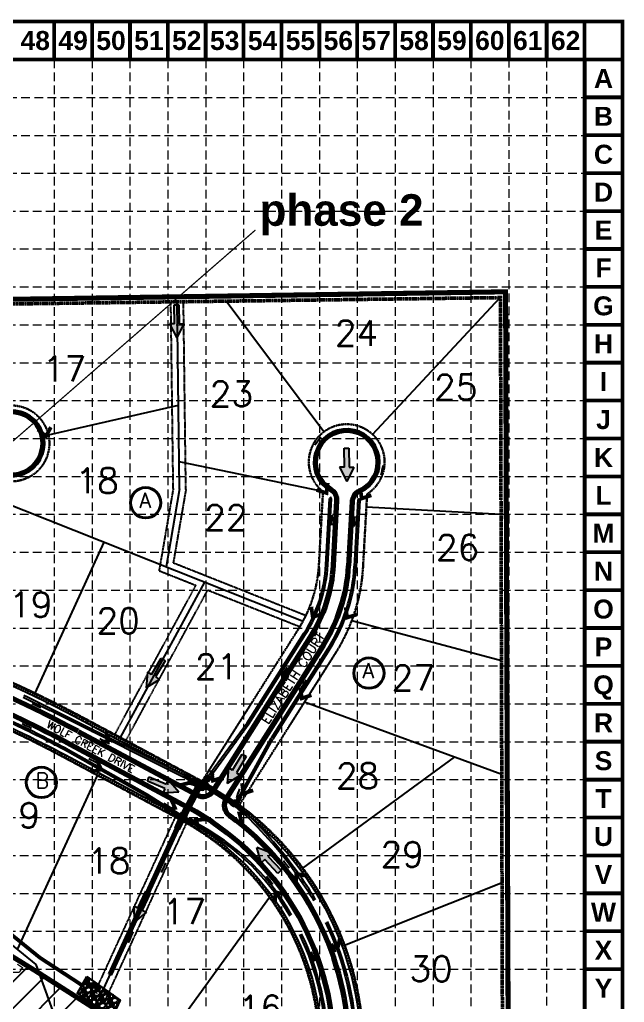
# Model space of a CAD drawing. Header units: inches. Extents: x 8856 to 12702, y 4190 to 6596.
# Drawn here: x 11745 to 12702, y 5040 to 6596 of the extents above; entities that cross this region are included whole.
import ezdxf
from ezdxf.enums import TextEntityAlignment as Align

# ---------------------------------------------------------------- set-up
doc = ezdxf.new("R2010")
doc.units = ezdxf.units.IN
doc.header["$MEASUREMENT"] = 0
for name, pattern in [('ACAD_ISO14W100', [24, 12, -3, 0, -3, 0, -3, 0, -3]), ('CENTER2', [1.125, 0.75, -0.125, 0.125, -0.125]), ('HIDDEN', [0.375, 0.25, -0.125]), ('HIDDEN2', [0.1875, 0.125, -0.0625]), ('PHANTOM2', [1.25, 0.625, -0.125, 0.125, -0.125, 0.125, -0.125])]:
    doc.linetypes.add(name, pattern=pattern)
for name, color, linetype in [('BASE', 7, 'Continuous'), ('E-POND', 4, 'Continuous'), ('GRID', 254, 'HIDDEN'), ('LIMITS OF DISTURBANCE', 1, 'HIDDEN'), ('P-CONC-RIRRAP', 2, 'Continuous'), ('P-DE', 7, 'HIDDEN2'), ('P-DITCH-BOTOM', 2, 'Continuous'), ('P-DITCH-FLO-ARO', 7, 'ACAD_ISO14W100'), ('P-FLD-PLN-LN', 1, 'HIDDEN'), ('P-LOT-IDEN', 2, 'Continuous'), ('P-LOT-LN', 7, 'Continuous'), ('P-SDWLK', 7, 'Continuous'), ('P-STM-CL', 7, 'CENTER2'), ('PHASE LINE', 7, 'Continuous'), ('SILT FENCE', 200, 'Continuous')]:
    doc.layers.add(name, color=color, linetype=linetype)
for name, color, linetype, lineweight in [('block number', 7, 'Continuous', 40), ('P-BNDRY', 5, 'PHANTOM2', 50), ('P-CHANNEL-CL', 7, 'CENTER2', 50), ('P-PAV', 7, 'Continuous', 70), ('P-ROCK-RIPRAP', 7, 'Continuous', 30), ('P-ROW', 150, 'PHANTOM2', 30), ('P-ST-NAMES', 7, 'Continuous', 60), ('P-STM', 7, 'Continuous', 60)]:
    doc.layers.add(name, color=color, linetype=linetype, lineweight=lineweight)
doc.styles.add('L100', font='simplex', dxfattribs={"height": 10})
doc.styles.add('L120', font='simplex', dxfattribs={"height": 12})
doc.styles.add('L140', font='simplex', dxfattribs={"height": 14})
doc.styles.add('L80', font='simplex', dxfattribs={"height": 8})
doc.styles.get("Standard").update_dxf_attribs({"font": 'ARIALBD.TTF'})
doc.dimstyles.get("Standard").update_dxf_attribs({"dimtxt": 0.18, "dimasz": 0.18, "dimexe": 0.18, "dimexo": 0.0625, "dimgap": 0.09, "dimtad": 0, "dimtih": 1, "dimtoh": 1, "dimdec": 4, "dimzin": 0, "dimdsep": 46, "dimtxsty": 'Standard', "dimcen": 0.09, "dimadec": 0, "dimazin": 0, "dimtfac": 1, "dimtdec": 4, "dimtofl": 0, "dimtmove": 0, "dimatfit": 3, "dimfxl": 0, "dimtolj": 1, "dimtzin": 0, "dimarcsym": 0})
pattern_1 = [(50, (0, 0), (3.5863009, -0.3137607), [0.375, -4.125]), (355, (0, 0), (-0.6937567, 3.7609607), [0.3, -3.3]), (100.4514, (0.299, -0.026), (2.8925469, 3.4471977), [0.318701, -3.5057106]), (46.1842, (0, 1), (5.3362052, -0.827595), [0.5625, -6.1875]), (96.6356, (0.4447, 0.931), (4.6733135, 4.8705894), [0.4780514, -5.258565]), (351.1842, (0, 1), (4.6733097, 4.870593), [0.45, -4.95]), (21, (0.5, 0.75), (2.98453526, -2.01309445), [0.375, -4.125]), (326, (0.5, 0.75), (1.2165767, 3.6257502), [0.3, -3.3]), (71.4514, (0.7487, 0.5822), (4.2011131, 1.6126525), [0.318701, -3.5057106]), (37.5, (0, 0), (0.06079928, 1.66446927), [0, -3.26, 0, -3.35, 0, -3.3125]), (7.5, (0, 0), (1.31534769, 1.97205856), [0, -1.91, 0, -3.185, 0, -1.2625]), (327.5, (-1.115, 0), (2.66911218, -0.11277436), [0, -1.25, 0, -3.9, 0, -5.175]), (317.5, (-1.615, 0), (2.91593085, 0.5005249), [0, -1.625, 0, -2.59, 0, -3.675])]

# ---------------------------------------------------------------- blocks, each defined once
blk = doc.blocks.new('A$C31D03AC2')
at = {"layer": 'P-ROCK-RIPRAP'}
h = blk.add_hatch(dxfattribs=at)
h.set_pattern_fill('GRAVEL', color=1, scale=15, angle=-8.1251, style=0)
h.set_pattern_definition([(219.887735, (-11124.7979, -4545.7325), (-137.87554109, -116.68476438), [2.01804, -199.78632]), (176.844635, (-11126.34634, -4547.02666), (180.313158173, -10.590880796), [3.46302, -342.838875]), (124.385335, (-11129.8041, -4546.83605), (125.17396876, -184.54397501), [2.44182, -241.74048]), (259.148635, (-11136.1254, -4549.7216), (57.249667543, 294.86857484), [3.15357, -312.20337]), (284.708635, (-11136.7191, -4552.8188), (-48.807120592, 188.793188146), [3.092325, -306.140595]), (349.148635, (-11135.93394, -4555.8098), (-294.86857484, 57.249667543), [3.15357, -312.20337]), (29.569135, (-11132.83676, -4556.40347), (-214.242812312, -120.933937204), [4.170435, -412.872735]), (64.130235, (-11129.2095, -4554.34547), (150.586480666, 311.847251763), [3.93732, -389.794815]), (113.304535, (-11127.4915, -4550.8027), (-91.235370362, 210.002637606), [3.16425, -313.261095]), (167.111335, (-11128.7434, -4547.8966), (161.22373443, -38.16946858), [3.61248, -177.011445]), (214.272335, (-11132.2648, -4547.0908), (-201.513401965, -137.903405797), [4.67172, -462.500625]), (130.689035, (-11121.4457, -4551.9689), (-91.2259622, 103.93664344), [1.594515, -157.85766]), (163.344135, (-11122.4852, -4550.75985), (188.80250301, -57.259164696), [3.033555, -300.322665]), (216.87493, (-11125.391, -4549.89), (-2.1200155, -14.849433), [2.121315, -19.09188]), (195.073535, (-11126.1766, -4547.96), (78.48717275, 19.09880364), [1.14237, -113.094225]), (283.676335, (-11127.2796, -4548.257), (-8.48938235, 46.66830526), [1.615545, -79.16193]), (22.838735, (-11126.8976, -4549.8269), (48.78829215, 23.3388542), [2.623935, -84.840345]), (153.440035, (-11124.4794, -4548.8084), (27.5788527, -19.0894358), [1.897365, -45.536805]), (8.264435, (-11135.8923, -4547.0275), (154.85435021, 23.34802501), [2.658, -263.142675]), (62.221135, (-11133.2619, -4546.6454), (-82.71781279, -154.86369963), [2.229915, -220.76112]), (285.073535, (-11124.0554, -4545.8385), (-19.09880364, 78.48717275), [2.284725, -111.95187]), (335.485435, (-11123.46125, -4548.04464), (-142.13429196, 65.74833154), [2.658, -263.142675]), (331.318935, (-11137.2067, -4556.2341), (-70.00715038, 40.29887645), [2.5632, -125.59686]), (286.650035, (-11134.958, -4557.4643), (-50.92685752, 173.94382584), [2.14767, -212.619645]), (58.676335, (-11126.027, -4560.7092), (40.2989511, 70.0071077), [2.284725, -111.95187]), (9.228935, (-11124.8392, -4558.7574), (-201.52265274, -31.83743627), [2.514465, -248.93136]), (61.318935, (-11133.3032, -4559.6703), (-40.29887645, -70.00715038), [1.2816, -126.87846]), (93.184835, (-11126.918, -4560.582), (-6.36933265, 61.5177364), [0.76485, -75.720435]), (157.838735, (-11126.9604, -4559.8183), (42.4282839, -21.2094457), [3.092325, -58.75425]), (177.883935, (-11129.8243, -4558.6518), (150.614298154, -6.350729367), [2.86575, -283.708845]), (295.565035, (-11127.0884, -4551.1633), (-10.6094199, 31.8188688), [2.16333, -51.919935]), (345.032135, (-11126.1549, -4553.11484), (248.200234248, -65.739227734), [3.77691, -373.913445]), (52.820335, (-11122.5061, -4554.0903), (-74.23782062, -95.46594812), [1.54434, -152.89011]), (81.87493, (-11121.573, -4552.86), (-12.729414, 16.969444), [0.9, -14.1]), (112.131335, (-11130.0577, -4558.1639), (44.55753022, -112.42608698), [2.08386, -206.3028]), (39.887735, (-11130.8427, -4556.2336), (137.87554109, 116.68476438), [4.03608, -197.76828]), (351.87493, (-11127.746, -4553.645), (16.969444, 12.729414), [3.9, -11.1]), (317.179735, (-11123.885, -4554.1965), (-133.65408091, 125.14626619), [2.37171, -234.79911]), (245.929535, (-11122.1454, -4555.8086), (-23.3294869, -57.27770263), [2.18403, -107.01762]), (199.520935, (-11123.03613, -4557.8027), (-303.33925073, -108.214129517), [3.555975, -352.04211]), (167.301035, (-11126.3877, -4558.9909), (-190.922579423, 42.409546013), [3.761985, -372.43611])])
h.paths.add_polyline_path([(0, 67), (5.5, 4), (36, 0), (30.1, 66.8)])
at = {"layer": 'P-ROCK-RIPRAP', "color": 1, "flags": 128}
blk.add_lwpolyline([(0, 67), (5.9, 2.7), (36, 0), (30.1, 66.8)], close=True, dxfattribs=at)
blk = doc.blocks.new('TF')
for p, q in [((0.0012, -0.0199), (0.0012, 0.0201)), ((0.0012, 0.0201), (0.1612, 0.0201)), ((0.1612, 0.0201), (0.1612, 0.0601)), ((0.1612, 0.0601), (0.2812, 0.0001)), ((0.1612, -0.0599), (0.2812, 0.0001)), ((0.1612, -0.0199), (0.0012, -0.0199)), ((0.1612, -0.0199), (0.1612, -0.0599))]:
    blk.add_line(p, q)
for points in [[(0.0012, 0.0201), (0.0012, -0.0199), (0.1612, 0.0201), (0.1612, -0.0199)], [(0.1612, -0.0599), (0.1612, 0.0601), (0.2812, 0.0001), (0.1612, 0.0601)]]:
    blk.add_solid(points)
blk = doc.blocks.new('arrow')
at = {"xscale": 192.0000000000001, "yscale": 192, "zscale": 192, "rotation": 89.54514789520785}
blk.add_blockref('TF', (-0.4, -54), dxfattribs=at)

msp = doc.modelspace()

# ---------------------------------------------------------------- hatches: boundary and pattern name
at = {"layer": 'P-CONC-RIRRAP'}
h = msp.add_hatch(dxfattribs=at)
h.set_pattern_fill('AR-CONC', color=1, scale=0.5, style=0)
h.set_pattern_definition(pattern_1)
edge = h.paths.add_edge_path()
edge.add_arc((12033.8, 5384.4), 8, 249.1696, 327.6616)
edge.add_line((12040.6, 5380.1), (12040.6, 5380.1))
edge.add_line((12040.6, 5380.1), (12036.2, 5382.9))
edge.add_line((12036.2, 5382.9), (12038.3, 5386.3))
edge.add_line((12038.3, 5386.3), (12042.7, 5383.5))
edge.add_line((12042.7, 5383.5), (12043.3, 5384.4))
edge.add_line((12043.3, 5384.4), (12039.7, 5386.6))
edge.add_line((12039.7, 5386.6), (12046.7, 5396.2))
edge.add_line((12046.7, 5396.2), (12042.7, 5399.1))
edge.add_line((12042.7, 5399.1), (12034.6, 5388.1))
edge.add_arc((12032.6, 5389.6), 2.5, 243.397, 323.7179, ccw=False)
edge.add_line((12031.5, 5387.4), (12018.1, 5394.1))
edge.add_line((12018.1, 5394.1), (12015.7, 5389.6))
edge.add_line((12015.7, 5389.6), (12025.5, 5384.7))
edge.add_line((12025.5, 5384.7), (12023.5, 5380.9))
edge.add_line((12023.5, 5380.9), (12024.4, 5380.4))
edge.add_line((12024.4, 5380.4), (12026.8, 5385.1))
edge.add_line((12026.8, 5385.1), (12032.6, 5382))
edge.add_line((12032.6, 5382), (12030.1, 5377.4))
edge.add_line((12030.1, 5377.4), (12031, 5376.9))
h = msp.add_hatch(dxfattribs=at)
h.set_pattern_fill('AR-CONC', color=1, scale=0.5, style=0)
h.set_pattern_definition(pattern_1)
h.paths.add_polyline_path([(12079.5, 5354.3), (12086.2, 5350.1), (12095, 5342.1), (12098.3, 5345.8), (12089.8, 5353.5), (12096.1, 5365), (12091.7, 5367.4), (12086.1, 5357.2), (12082.7, 5359.4), (12082.2, 5358.5), (12086.6, 5355.7), (12084.5, 5352.4), (12080, 5355.2)])
h = msp.add_hatch(dxfattribs=at)
h.set_pattern_fill('ANSI31', color=5, scale=240, style=0)
edge = h.paths.add_edge_path()
edge.add_line((11057.8, 5334), (11046.7, 5362.6))
edge.add_line((11046.7, 5362.6), (11352.8, 5285.2))
edge.add_line((11352.8, 5285.2), (11364.7, 5281))
edge.add_line((11364.7, 5281), (11393.4, 5272))
edge.add_line((11393.4, 5272), (11408.1, 5269.9))
edge.add_line((11408.1, 5269.9), (11440.9, 5264.3))
edge.add_line((11440.9, 5264.3), (11451.9, 5253.9))
edge.add_line((11451.9, 5253.9), (11492.2, 5231.8))
edge.add_line((11492.2, 5231.8), (11551.4, 5193.1))
edge.add_line((11551.4, 5193.1), (11581.4, 5184.4))
edge.add_line((11581.4, 5184.4), (11677.8, 5153.6))
edge.add_line((11677.8, 5153.6), (11745.7, 5102.3))
edge.add_line((11745.7, 5102.3), (11822.2, 5059))
edge.add_line((11822.2, 5059), (11862, 5031.9))
edge.add_line((11862, 5031.9), (12005.1, 4962.5))
edge.add_line((12005.1, 4962.5), (12061.6, 4926.5))
edge.add_line((12061.6, 4926.5), (12062.2, 4898.9))
edge.add_line((12062.2, 4898.9), (12064.2, 4854))
edge.add_line((12064.2, 4854), (12061.9, 4810))
edge.add_line((12061.9, 4810), (12064.3, 4756))
edge.add_line((12064.3, 4756), (12069.4, 4694.8))
edge.add_line((12069.4, 4694.8), (12077.3, 4649.4))
edge.add_line((12077.3, 4649.4), (12085.2, 4614.8))
edge.add_line((12085.2, 4614.8), (12096.9, 4580.6))
edge.add_line((12096.9, 4580.6), (12095.5, 4563.8))
edge.add_line((12095.5, 4563.8), (12106.8, 4546.4))
edge.add_line((12106.8, 4546.4), (12082.8, 4547.9))
edge.add_line((12074.4, 4545.4), (12055.8, 4545.5))
edge.add_line((12055.8, 4545.5), (12068.1, 4562.1))
edge.add_line((12068.1, 4562.1), (12060.2, 4585.2))
edge.add_line((12060.2, 4585.2), (12043.4, 4603.6))
edge.add_line((12043.4, 4603.6), (12015.2, 4665.5))
edge.add_line((12015.2, 4665.5), (12011.2, 4721.1))
edge.add_line((12011.2, 4721.1), (12013.3, 4731.2))
edge.add_line((12013.3, 4731.2), (12016.9, 4739.9))
edge.add_line((12016.9, 4739.9), (12024.7, 4745.1))
edge.add_line((12024.7, 4745.1), (12026.2, 4759.7))
edge.add_line((12026.2, 4759.7), (12026.1, 4769.4))
edge.add_line((12026.1, 4769.4), (12025.3, 4779.7))
edge.add_line((12025.3, 4779.7), (12023.1, 4796.7))
edge.add_line((12023.1, 4796.7), (12020.9, 4806))
edge.add_line((12020.9, 4806), (12013, 4830.8))
edge.add_line((12013, 4830.8), (12011.4, 4834.1))
edge.add_line((12011.4, 4834.1), (12008.9, 4836.1))
edge.add_line((12008.9, 4836.1), (11987.7, 4841.1))
edge.add_line((11987.7, 4841.1), (11980.8, 4841.1))
edge.add_line((11980.8, 4841.1), (11947.3, 4836))
edge.add_line((11947.3, 4836), (11910.6, 4824.1))
edge.add_line((11910.6, 4824.1), (11834.5, 4839.1))
edge.add_line((11834.5, 4839.1), (11704.8, 4922.1))
edge.add_line((11704.8, 4922.1), (11672.3, 4938.2))
edge.add_line((11672.3, 4938.2), (11659.1, 4945.5))
edge.add_line((11659.1, 4945.5), (11674.7, 4977.1))
edge.add_line((11674.7, 4977.1), (11705.1, 4988.4))
edge.add_line((11705.1, 4988.4), (11715.8, 4995.9))
edge.add_line((11715.8, 4995.9), (11727.8, 5001.2))
edge.add_line((11727.8, 5001.2), (11737.7, 5006.4))
edge.add_line((11737.7, 5006.4), (11743.4, 5011.7))
edge.add_line((11743.4, 5011.7), (11743.4, 5016.4))
edge.add_line((11743.4, 5016.4), (11716.3, 5020.4))
edge.add_line((11716.3, 5020.4), (11706.3, 5011.8))
edge.add_line((11706.3, 5011.8), (11674.3, 5002.4))
edge.add_line((11674.3, 5002.4), (11621.1, 4994.2))
edge.add_line((11621.1, 4994.2), (11604.2, 4999.3))
edge.add_line((11604.2, 4999.3), (11524.1, 5024.2))
edge.add_line((11524.1, 5024.2), (11454, 5130.9))
edge.add_line((11454, 5130.9), (11415.4, 5202.3))
edge.add_line((11415.4, 5202.3), (11272.5, 5241.5))
edge.add_line((11272.5, 5241.5), (11162.9, 5284.6))
edge.add_line((11162.9, 5284.6), (11057.4, 5334.1))
h = msp.add_hatch(dxfattribs=at)
h.set_pattern_fill('AR-CONC', color=1, scale=0.5, style=0)
h.set_pattern_definition(pattern_1)
edge = h.paths.add_edge_path()
edge.add_line((11987.1, 5345.2), (12000.1, 5337.2))
edge.add_line((12000.1, 5337.2), (12002, 5340.8))
edge.add_line((12002, 5340.8), (12002.9, 5340.3))
edge.add_line((12002.9, 5340.3), (12000.4, 5335.7))
edge.add_line((12000.4, 5335.7), (12006.1, 5332.6))
edge.add_line((12006.1, 5332.6), (12008.6, 5337.2))
edge.add_line((12008.6, 5337.2), (12009.5, 5336.8))
edge.add_line((12009.5, 5336.8), (12007.6, 5333.3))
edge.add_line((12007.6, 5333.3), (12021.5, 5326.7))
edge.add_line((12021.5, 5326.7), (12019.3, 5322.2))
edge.add_line((12019.3, 5322.2), (12009.1, 5327.1))
edge.add_arc((12006.9, 5322.6), 5, 64.3559, 155.3235)
edge.add_line((12002.4, 5324.7), (11997.3, 5313.6))
edge.add_line((11997.3, 5313.6), (11990.9, 5316.6))
edge.add_line((11990.9, 5316.6), (11996.4, 5328.4))
edge.add_arc((11991.8, 5330.5), 5, 335.3235, 418.0412)
edge.add_line((11994.5, 5334.8), (11984.5, 5341))
edge.add_line((11984.5, 5341), (11987.1, 5345.2))
at = {"layer": 'P-SDWLK'}
h = msp.add_hatch(dxfattribs=at)
h.set_pattern_fill('ANSI31', color=256, scale=30, style=0)
h.paths.add_polyline_path([(11817.2, 5431.8, 0.043738), (11501, 5567), (11372, 5609.3), (11372, 5605.1), (11499.8, 5563.2, -0.043738), (11815.4, 5428.2), (12000.6, 5329.1, -0.275668), (12220, 4964.2), (12221.4, 4537.6), (12225.4, 4538.7), (12224, 4964.2, 0.275668), (12002.5, 5332.6)])
h = msp.add_hatch(dxfattribs=at)
h.set_pattern_fill('ANSI31', color=256, scale=30, style=0)
h.paths.add_polyline_path([(11599.5, 5601.3), (11598, 5597.6, -0.033546), (11846, 5485.5), (12031.2, 5386.4, -0.011982), (12051.3, 5375), (12053.4, 5379.1), (11847.9, 5489.1, 0.033531)])
h = msp.add_hatch(dxfattribs=at)
h.set_pattern_fill('ANSI31', color=256, scale=30, style=0)
h.paths.add_polyline_path([(12073.7, 5365.6), (12071.6, 5362.2, -0.249506), (12285, 4964.4), (12286.4, 4539.3), (12290.4, 4539.4), (12289, 4964.4, 0.24956)])

# ---------------------------------------------------------------- linework, layer by layer
at = {"layer": 'BASE', "color": 9}
msp.add_line((12639.4, 6532.8), (12639.4, 4252.8), dxfattribs=at)
at = {"layer": 'BASE', "const_width": 6}
for points in [[(8859.4, 4192.8), (12699.4, 4192.8), (12699.4, 6592.8), (8859.4, 6592.8)], [(8919.3, 4252.8), (12639.6, 4252.7), (12639.5, 6532.8), (8920.1, 6532.9)]]:
    msp.add_lwpolyline(points, close=True, dxfattribs=at)
for points in [[(11799.4, 6532.8), (11799.4, 6592.8)], [(11859.4, 6532.8), (11859.4, 6592.8)], [(11919.4, 6532.8), (11919.4, 6592.8)], [(11979.4, 6532.8), (11979.4, 6592.8)], [(12039.4, 6532.8), (12039.4, 6592.8)], [(12099.4, 6532.8), (12099.4, 6592.8)], [(12159.4, 6532.8), (12159.4, 6592.8)], [(12219.4, 6532.8), (12219.4, 6592.8)], [(12279.4, 6532.8), (12279.4, 6592.8)], [(12339.4, 6532.8), (12339.4, 6592.8)], [(12399.4, 6532.8), (12399.4, 6592.8)], [(12459.4, 6532.8), (12459.4, 6592.8)], [(12519.4, 6532.8), (12519.4, 6592.8)], [(12579.4, 6532.8), (12579.4, 6592.8)], [(12639.4, 6532.8), (12639.4, 6592.8)], [(12699.4, 6532.8), (12699.4, 6592.8)], [(12699.4, 6532.8), (12639.4, 6532.8)], [(12699.4, 6472.8), (12639.4, 6472.8)], [(12699.4, 6412.8), (12639.4, 6412.8)], [(12699.4, 6352.8), (12639.4, 6352.8)], [(12699.4, 6292.8), (12639.4, 6292.8)], [(12699.4, 6232.8), (12639.4, 6232.8)], [(12699.4, 6172.8), (12639.4, 6172.8)], [(12699.4, 6112.8), (12639.4, 6112.8)], [(12699.4, 6052.8), (12639.4, 6052.8)], [(12699.4, 5992.8), (12639.4, 5992.8)], [(12699.4, 5932.8), (12639.4, 5932.8)], [(12699.4, 5872.8), (12639.4, 5872.8)], [(12699.4, 5812.8), (12639.4, 5812.8)], [(12699.4, 5752.8), (12639.4, 5752.8)], [(12699.4, 5692.8), (12639.4, 5692.8)], [(12699.4, 5632.8), (12639.4, 5632.8)], [(12699.4, 5572.8), (12639.4, 5572.8)], [(12699.4, 5512.8), (12639.4, 5512.8)], [(12699.4, 5452.8), (12639.4, 5452.8)], [(12699.4, 5392.8), (12639.4, 5392.8)], [(12699.4, 5332.8), (12639.4, 5332.8)], [(12699.4, 5272.8), (12639.4, 5272.8)], [(12699.4, 5212.8), (12639.4, 5212.8)], [(12699.4, 5152.8), (12639.4, 5152.8)], [(12699.4, 5092.8), (12639.4, 5092.8)]]:
    msp.add_lwpolyline(points, dxfattribs=at)
at = {"layer": 'block number'}
for centre in [(11944.3, 5831), (12297.8, 5561.4), (11779.2, 5388.3)]:
    msp.add_circle(centre, 24, dxfattribs=at)
at = {"layer": 'E-POND', "color": 5, "ltscale": 2, "const_width": 2}
msp.add_lwpolyline([(11731.5, 5087.6), (11744.4, 5088), (11749.2, 5095.2), (11741, 5100.6)], dxfattribs=at)
at = {"layer": 'GRID', "color": 252, "linetype": 'HIDDEN', "lineweight": 0, "ltscale": 55}
for p, q in [((12519.3, 6533.8), (12519.3, 4432.5)), ((12579.3, 6533.8), (12579.3, 4432.5)), ((11799.4, 6532.8), (11799.4, 4432.5)), ((11859.4, 6532.8), (11859.4, 4432.5)), ((11919.4, 6532.8), (11919.4, 4432.5)), ((11979.4, 6532.8), (11979.4, 4432.5)), ((12039.4, 6532.8), (12039.4, 4432.5)), ((12099.4, 6532.8), (12099.4, 4432.5)), ((12159.4, 6532.8), (12159.4, 4432.5)), ((12219.4, 6532.8), (12219.4, 4432.5)), ((12279.4, 6532.8), (12279.4, 4432.5)), ((12339.4, 6532.8), (12339.4, 4432.5)), ((12399.4, 6532.8), (12399.4, 4432.5)), ((12459.4, 6532.8), (12459.4, 4432.5)), ((8921.7, 6472.6), (12641.7, 6472.6)), ((8921.7, 6412.6), (12641.7, 6412.6)), ((8921.7, 6352.6), (12641.7, 6352.6)), ((8919.4, 6292.8), (12639.4, 6292.8)), ((8919.4, 6232.8), (12639.4, 6232.8)), ((8919.4, 6172.8), (12639.4, 6172.8)), ((8919.4, 6112.8), (12639.4, 6112.8)), ((8919.4, 6052.8), (12639.4, 6052.8)), ((8919.4, 5992.8), (12639.4, 5992.8)), ((8919.4, 5932.8), (12639.4, 5932.8)), ((8919.4, 5872.8), (12639.4, 5872.8)), ((8919.4, 5812.8), (12639.4, 5812.8)), ((8919.4, 5752.8), (12639.4, 5752.8)), ((8919.4, 5692.8), (12639.4, 5692.8)), ((8919.4, 5632.8), (12639.4, 5632.8)), ((8919.4, 5572.8), (12639.4, 5572.8)), ((8919.4, 5512.8), (12639.4, 5512.8)), ((8919.4, 5452.8), (12639.4, 5452.8)), ((8919.4, 5392.8), (12639.4, 5392.8)), ((8919.4, 5332.8), (12639.4, 5332.8)), ((8919.4, 5272.8), (12639.4, 5272.8)), ((8919.4, 5212.8), (12639.4, 5212.8)), ((8919.4, 5152.8), (12639.4, 5152.8)), ((8919.4, 5092.8), (12639.4, 5092.8))]:
    msp.add_line(p, q, dxfattribs=at)
at = {"layer": 'LIMITS OF DISTURBANCE', "ltscale": 200, "const_width": 8}
msp.add_lwpolyline([(10718.4, 5356.7), (11061.7, 5362.1), (11443.3, 5273.1), (11530.3, 5207.7), (11658, 5158.9), (11770.2, 5089.8), (11896.2, 5009.5), (12028.2, 4954.3), (12066.6, 4917.2), (12076.7, 4680), (12089.5, 4596.6), (12116.2, 4536.4), (12141, 4536.7), (12520, 4535.6), (12514.3, 6165), (11374.7, 6147.7), (11374.5, 6474.1), (9473.9, 6469.9)], dxfattribs=at)
at = {"layer": 'P-BNDRY', "color": 7}
for p, q in [((11370.2, 6141.1), (12505.8, 6155.8)), ((12506.2, 6158.6), (12510.5, 4559.4))]:
    msp.add_line(p, q, dxfattribs=at)
at = {"layer": 'P-CONC-RIRRAP', "color": 1}
for points in [[(12031, 5376.9, 0.356536), (12040.6, 5380.1), (12040.6, 5380.1), (12036.2, 5382.9), (12038.3, 5386.3), (12042.7, 5383.5), (12043.3, 5384.4), (12039.7, 5386.6), (12046.7, 5396.2), (12042.7, 5399.1), (12034.6, 5388.1, -0.365557), (12031.5, 5387.4), (12018.1, 5394.1), (12015.7, 5389.6), (12025.5, 5384.7), (12023.5, 5380.9), (12024.4, 5380.4), (12026.8, 5385.1), (12032.6, 5382), (12030.1, 5377.4)], [(11987.1, 5345.2), (12000.1, 5337.2), (12002, 5340.8), (12002.9, 5340.3), (12000.4, 5335.7), (12006.1, 5332.6), (12008.6, 5337.2), (12009.5, 5336.8), (12007.6, 5333.3), (12021.5, 5326.7), (12019.3, 5322.2), (12009.1, 5327.1, 0.419169), (12002.4, 5324.7), (11997.3, 5313.6), (11990.9, 5316.6), (11996.4, 5328.4, 0.377458), (11994.5, 5334.8), (11984.5, 5341)]]:
    msp.add_lwpolyline(points, format="xyb", close=True, dxfattribs=at)
msp.add_lwpolyline([(12079.5, 5354.3), (12086.2, 5350.1), (12095, 5342.1), (12098.3, 5345.8), (12089.8, 5353.5), (12096.1, 5365), (12091.7, 5367.4), (12086.1, 5357.2), (12082.7, 5359.4), (12082.2, 5358.5), (12086.6, 5355.7), (12084.5, 5352.4), (12080, 5355.2)], close=True, dxfattribs=at)
at = {"layer": 'P-DE'}
for p, q in [((11988, 5853.9), (11984.2, 6149.1)), ((12008, 5852.3), (12004.2, 6149.4)), ((11988, 5853.9), (11965.5, 5723.6)), ((12008, 5852.3), (11988, 5736.2)), ((11988, 5736.2), (12198.1, 5652.8)), ((11965.5, 5723.6), (12023.9, 5700.4)), ((11895.5, 5464.2), (12023.9, 5700.4)), ((11913.1, 5454.7), (12042.6, 5692.9)), ((12042.6, 5692.9), (12188.6, 5635)), ((11864.4, 5056.8), (11991.5, 5333.4)), ((11880.9, 5044.7), (12009.1, 5323.8)), ((11880.9, 5044.7), (11864.4, 5056.8))]:
    msp.add_line(p, q, dxfattribs=at)
at = {"layer": 'P-DITCH-BOTOM', "color": 5, "ltscale": 0.06}
for p, q in [((11786.8, 5927.3), (11786.8, 5927.3)), ((12229.7, 5733), (12235.5, 5837.7)), ((12232.7, 5732.8), (12238.5, 5837.6)), ((12280.4, 5835.3), (12274.7, 5730.5)), ((12283.4, 5835.1), (12277.7, 5730.4)), ((12105.2, 5482.6), (12195, 5624.5)), ((12107.7, 5480.9), (12197.6, 5622.9)), ((12233, 5600.4), (12143.2, 5458.5)), ((12235.6, 5598.8), (12145.7, 5456.9)), ((12031, 5386.5), (11794.1, 5505.1)), ((12035.4, 5387.5), (12105.2, 5482.6)), ((12038.3, 5386.3), (12107.7, 5480.9)), ((12086.5, 5355.8), (12143.1, 5458.4)), ((12090.5, 5356.8), (12145.8, 5457)), ((11945.6, 5366.5), (11820.3, 5437.5)), ((11947.1, 5369.1), (11821.7, 5440.1)), ((12000.4, 5335.7), (11947.1, 5369)), ((11996.9, 5334.5), (11945.5, 5366.5)), ((11885.8, 5085.4), (11998.2, 5330)), ((11890.4, 5083.3), (12001.9, 5326)), ((11890.4, 5083.3), (11885.8, 5085.4))]:
    msp.add_line(p, q, dxfattribs=at)
at = {"layer": 'P-DITCH-BOTOM', "color": 5}
for p, q in [((12026.8, 5385.1), (11792.8, 5502.4)), ((12036.2, 5382.9), (12032.6, 5382))]:
    msp.add_line(p, q, dxfattribs=at)
at = {"layer": 'P-DITCH-BOTOM', "color": 5, "flags": 128}
msp.add_lwpolyline([(11750.3, 5523.1, -0.005835), (11792.8, 5502.4, -0.005835)], format="xyb", dxfattribs=at)
at = {"layer": 'P-DITCH-BOTOM', "color": 5, "ltscale": 0.06, "flags": 128}
for points in [[(12182.1, 5244.3, -0.027532), (12210.7, 5201.1)], [(12228.9, 5166.9, -0.111712), (12275.5, 4964.4), (12276.6, 4622.1, 0.070424), (12278.8, 4607.4), (12290.8, 4566.2)], [(12231.6, 5168.2, -0.111712), (12278.5, 4964.4), (12279.6, 4622.1, 0.070424), (12281.6, 4608.3), (12293.7, 4567)]]:
    msp.add_lwpolyline(points, format="xyb", dxfattribs=at)
at = {"layer": 'P-DITCH-BOTOM', "color": 5}
for centre in [(12237, 5837.7), (12281.9, 5835.2)]:
    msp.add_arc(centre, 1.5, 356.8615, 176.8615, dxfattribs=at)
at = {"layer": 'P-DITCH-BOTOM', "color": 5, "ltscale": 0.06}
for centre, radius, start, end in [((12004.1, 5745.4), 226, 327.6616, 356.8615), ((12004.1, 5745.4), 229, 327.6616, 356.8615), ((12004.1, 5745.4), 271, 327.6616, 356.8615), ((12004.1, 5745.4), 274, 327.6616, 356.8615), ((10887.7, 3695.4), 2024, 63.397, 64.7342), ((10887.7, 3695.4), 1976, 61.8401, 64.7309), ((10887.7, 3695.4), 1979, 61.839, 64.7311), ((12032.6, 5389.6), 3.5, 243.397, 323.7179), ((12053.9, 5307.6), 54.2, 47.9865, 55.7056), ((12094.9, 5354.4), 5, 151.1077, 227.8791), ((11660.8, 4874.3), 639.3, 35.3648, 47.7942), ((11660.8, 4874.3), 642.3, 35.3663, 47.8791), ((11995, 5331.5), 3.5, 335.3235, 58.0412), ((12006.4, 5323.9), 5, 64.9545, 155.3235), ((11854.6, 4996.5), 368.7, 29.5296, 65.7373), ((11852.7, 4994.9), 368.2, 29.5862, 64.9545), ((11804.5, 4962.8), 474, 30.4, 36.7023), ((11804.5, 4962.8), 426, 0.1922, 25.689), ((11804.5, 4962.8), 429, 0.1922, 25.689)]:
    msp.add_arc(centre, radius, start, end, dxfattribs=at)
at = {"layer": 'P-FLD-PLN-LN', "color": 5, "flags": 128}
msp.add_lwpolyline([(11057.8, 5334), (11046.7, 5362.6), (11352.8, 5285.2), (11364.7, 5281), (11393.4, 5272), (11408.1, 5269.9), (11440.9, 5264.3), (11451.9, 5253.9), (11492.2, 5231.8), (11551.4, 5193.1), (11581.4, 5184.4), (11677.8, 5153.6), (11745.7, 5102.3), (11822.2, 5059), (11862, 5031.9), (12005.1, 4962.5), (12061.6, 4926.5), (12062.2, 4898.9), (12064.2, 4854), (12061.9, 4810), (12064.3, 4756), (12069.4, 4694.8), (12077.3, 4649.4), (12085.2, 4614.8), (12096.9, 4580.6), (12095.5, 4563.8), (12106.8, 4546.4), (12082.8, 4547.9)], dxfattribs=at)
at = {"layer": 'P-LOT-LN'}
for p, q in [((11998, 5853.1), (11994.2, 6149.2)), ((12303.6, 5939.3), (12505.8, 6155.8)), ((11790.3, 5938.4), (11996.3, 5985.4)), ((12225.1, 5848.7), (11997.4, 5895.8)), ((11998, 5853.1), (11976.7, 5729.9)), ((11709.8, 5835.8), (12193.6, 5643.8)), ((12506.9, 5812.5), (12293.8, 5824.2)), ((11769.5, 5529.5), (11878.5, 5768.8)), ((11904.3, 5459.5), (12038.1, 5705.5)), ((12270.7, 5644.8), (12507.7, 5581.5)), ((12196.1, 5515.9), (12508.3, 5401.2)), ((12193.3, 5252.7), (12433.6, 5428.6)), ((11741.1, 5123.8), (11867.8, 5399.6)), ((11835.4, 4969.7), (12000.3, 5328.7)), ((12259.4, 5131), (12508.9, 5230)), ((11968.5, 4969.7), (12140.4, 5206.5)), ((11702.1, 5155.6), (11770.3, 5100.1)), ((11770.3, 5100.1), (11817.9, 4969.7))]:
    msp.add_line(p, q, dxfattribs=at)
msp.add_lwpolyline([(12226.7, 5943.5), (12071.9, 6150.2)], dxfattribs=at)
at = {"layer": 'P-PAV'}
for p, q in [((12241.7, 5732.4), (12247.3, 5833.9)), ((12271.2, 5832.6), (12265.7, 5731)), ((12051.6, 5375.5), (12205.2, 5618.1)), ((12225.4, 5605.2), (12071.9, 5362.7)), ((11837.3, 5469.2), (12025.3, 5368.6)), ((12011.2, 5348.9), (11826, 5448.1))]:
    msp.add_line(p, q, dxfattribs=at)
for centre, radius, start, end in [((11731.9, 5925), 50, 255.606, 195.3516), ((12262.7, 5895.4), 50, 294.0644, 239.6587), ((12227.3, 5835), 20, 356.8615, 59.6587), ((12291.2, 5831.5), 20, 114.0644, 176.8615), ((12004.1, 5745.4), 238, 327.6616, 356.8615), ((12004.1, 5745.4), 262, 327.6616, 356.8615), ((10887.7, 3695.4), 1988, 61.8395, 71.8572), ((10897.7, 3717.2), 1988.1, 61.7966, 69.0052), ((11804.5, 4962.8), 462, 61.4682, 61.8395), ((12034.7, 5386.2), 20, 241.8395, 327.6616), ((12088.8, 5352), 20, 147.6616, 233.8549), ((11804.5, 4962.8), 438, 0.1922, 61.8395), ((11804.5, 4962.8), 462, 0.1922, 53.8549)]:
    msp.add_arc(centre, radius, start, end, dxfattribs=at)
at = {"layer": 'P-ROW', "color": 7}
for points in [[(11560.5, 5631.9), (11675.3, 5945.1, -2.167834), (11720.9, 5866), (11621, 5593.7, -0.030726), (11848.2, 5489.5), (12033.4, 5390.4, -0.000173), (12033.7, 5390.2), (12185.7, 5630.4, 0.128103), (12218.7, 5733.6), (12225.1, 5848.7, -3.106685), (12295, 5844.9), (12288.6, 5729.8, -0.128103), (12244.9, 5592.9), (12092.8, 5352.8, -0.236994), (12289.5, 4964.4), (12290.8, 4574.1)], [(11372, 5604.5), (11499.6, 5562.7, -0.043738), (11815.1, 5427.8), (12000.3, 5328.7, -0.275668), (12219.5, 4964.2), (12220.8, 4558.9)]]:
    msp.add_lwpolyline(points, format="xyb", dxfattribs=at)
at = {"layer": 'P-SDWLK'}
for points in [[(11372, 5609.3), (11501, 5567, -0.043738), (11817.2, 5431.8), (12002.5, 5332.6, -0.275668), (12224, 4964.2), (12225.4, 4538.7)], [(11372, 5605.1), (11499.8, 5563.2, -0.043738), (11815.4, 5428.2), (12000.6, 5329.1, -0.275668), (12220, 4964.2), (12221.4, 4537.6)], [(11599.5, 5601.3, -0.033531), (11847.9, 5489.1), (12053.4, 5379.1)], [(11598, 5597.6, -0.033546), (11846, 5485.5), (12031.2, 5386.4, -0.011982), (12051.3, 5375, -0.001718)], [(12071.6, 5362.2, -0.249506), (12285, 4964.4), (12286.4, 4539.3)], [(12073.7, 5365.6, -0.24956), (12289, 4964.4), (12290.4, 4539.4)]]:
    msp.add_lwpolyline(points, format="xyb", dxfattribs=at)
at = {"layer": 'P-STM'}
for p, q in [((12024.4, 5380.4), (12026.8, 5385.1)), ((12003.8, 5339.8), (12025.3, 5380)), ((12005.3, 5339), (12026.8, 5379.1)), ((12006.2, 5338.6), (12027.7, 5378.7)), ((12007.7, 5337.7), (12029.2, 5377.8)), ((12030.1, 5377.4), (12032.6, 5382)), ((12000.4, 5335.7), (12002.9, 5340.3)), ((12006.1, 5332.6), (12008.6, 5337.2)), ((12005.1, 5333.2), (12001.4, 5335.2))]:
    msp.add_line(p, q, dxfattribs=at)
for points in [[(12038.3, 5386.3), (12036.2, 5382.9), (12040.6, 5380.1), (12042.7, 5383.5)], [(12082.2, 5358.5), (12080, 5355.2), (12084.5, 5352.4), (12086.6, 5355.7)]]:
    msp.add_lwpolyline(points, close=True, dxfattribs=at)
at = {"layer": 'P-STM', "flags": 128}
for points in [[(12042.1, 5382.6), (12081.6, 5357.6)], [(12041.2, 5381.1), (12080.6, 5356.1)]]:
    msp.add_lwpolyline(points, dxfattribs=at)
at = {"layer": 'P-STM'}
for centre, radius, start, end in [((11805.9, 4965.4), 474.3, 61.4469, 62.2322), ((11805.9, 4965.4), 469, 61.4425, 62.2366), ((11781.9, 4920.7), 469, 61.4425, 62.2366), ((11781.9, 4920.7), 474.3, 61.4469, 62.2322)]:
    msp.add_arc(centre, radius, start, end, dxfattribs=at)
for centre, major_axis, ratio in [((12027.3, 5381.9), (-1.24, -2.32), 0.333205), ((12029.7, 5380.6), (-1.24, -2.32), 0.333205), ((12039.5, 5383.2), (-2.22, 1.4), 0.333333), ((12083.3, 5355.5), (-2.22, 1.4), 0.333333), ((12003.3, 5337.1), (-1.24, -2.32), 0.333205), ((12005.7, 5335.8), (-1.24, -2.32), 0.333205)]:
    msp.add_ellipse(centre, major_axis=major_axis, ratio=ratio, dxfattribs=at)
at = {"layer": 'P-STM-CL', "flags": 128}
for points in [[(12003.3, 5334.2), (12029.7, 5383.5)], [(12037.2, 5384.6), (12085.5, 5354.1)]]:
    msp.add_lwpolyline(points, dxfattribs=at)
at = {"layer": 'PHASE LINE', "const_width": 2}
msp.add_lwpolyline([(12118.1, 6262.8), (11722.7, 5918.8)], dxfattribs=at)
at = {"layer": 'SILT FENCE', "const_width": 6}
for points in [[(11794.1, 5950.7), (11786.4, 5936.5), (11773.5, 5946.9)], [(12232.6, 5862.5), (12230.7, 5846.5), (12214.9, 5851.3)], [(12301.7, 5842.9), (12286.4, 5837.8), (12284.1, 5854.2)], [(12224.2, 5655.2), (12208.9, 5650.1), (12206.6, 5666.5)], [(12278.7, 5654.3), (12263.4, 5649.3), (12261.1, 5665.6)], [(12206.9, 5526.5), (12191.6, 5521.4), (12189.3, 5537.8)], [(11880.6, 5469.7), (11887.2, 5455), (11871.2, 5451)], [(11867.1, 5423.7), (11873.7, 5409), (11857.7, 5405)], [(12008.7, 5402.8), (12015.3, 5388.1), (11999.2, 5384.1)], [(12066.1, 5396.3), (12050.8, 5391.2), (12048.5, 5407.6)], [(12114.5, 5375.9), (12099.2, 5370.8), (12096.9, 5387.2)], [(11984.1, 5362.7), (11990.7, 5348), (11974.7, 5344)], [(12096.7, 5323.6), (12092.7, 5339.2), (12109.2, 5340.4)], [(12028.5, 5313.3), (12024.4, 5328.9), (12040.9, 5330.1)], [(11519.4, 5247.2), (11559.9, 5215.4), (11712.7, 5162.9), (11776.8, 5110.9), (11843.1, 5067.6)], [(12182.3, 5227.8), (12182.8, 5243.9), (12198.9, 5240.4)], [(12149.1, 5198.5), (12149.6, 5214.6), (12165.8, 5211.1)], [(12251.9, 5141.6), (12248.3, 5125.9), (12233.1, 5132.5)]]:
    msp.add_lwpolyline(points, dxfattribs=at)

# ---------------------------------------------------------------- block references
at = {"color": 7, "zscale": 0.9755380923335906}
for p, xscale, yscale, rotation in [((11993.8, 6092), 0.9755380923343006, 0.9755380923325685, 181.3182623107952), ((12263.1, 5864.9), 0.9755380923343006, 0.9755380923325561, 181.3182623107952), ((11945.1, 5538), 0.9755380923342335, 0.9755380923327266, 149.5250243141925), ((12073.5, 5386.4), 0.9755380923342335, 0.9755380923327162, 149.5250243141925), ((11996.9, 5373.7), 0.9755380923339475, 0.9755380923327266, 248.0141675019616), ((12120.2, 5285.2), 0.9755380923340048, 0.9755380923326302, 43.62487567475051), ((11926, 5167.2), 0.9755380923342128, 0.9755380923327266, 155.5301020067448)]:
    msp.add_blockref('arrow', p, dxfattribs=dict(at, xscale=xscale, yscale=yscale, rotation=rotation))
at = {"layer": 'P-CHANNEL-CL', "xscale": -1, "rotation": 60.15487375517085}
msp.add_blockref('A$C31D03AC2', (11909.1, 5047.6), dxfattribs=at)

# ---------------------------------------------------------------- texts
at = {"layer": 'BASE'}
for s, p in [('48', (11769.4, 6562.8)), ('49', (11829.4, 6562.8)), ('50', (11889.4, 6562.8)), ('51', (11949.4, 6562.8)), ('52', (12009.4, 6562.8)), ('53', (12069.4, 6562.8)), ('54', (12129.4, 6562.8)), ('55', (12189.4, 6562.8)), ('56', (12249.4, 6562.8)), ('57', (12309.4, 6562.8)), ('58', (12369.4, 6562.8)), ('59', (12429.4, 6562.8)), ('60', (12489.4, 6562.8)), ('61', (12549.4, 6562.8)), ('62', (12609.4, 6562.8)), ('A', (12669.4, 6502.8)), ('B', (12669.4, 6442.8)), ('C', (12669.4, 6382.8)), ('D', (12669.4, 6322.8)), ('E', (12669.4, 6262.8)), ('F', (12669.4, 6202.8)), ('G', (12669.4, 6142.8)), ('H', (12669.4, 6082.8)), ('I', (12669.4, 6022.8)), ('J', (12669.4, 5962.8)), ('K', (12669.4, 5902.8)), ('L', (12669.4, 5842.8)), ('M', (12669.4, 5782.8)), ('N', (12669.4, 5722.8)), ('O', (12669.4, 5662.8)), ('P', (12669.4, 5602.8)), ('Q', (12669.4, 5542.8)), ('R', (12669.4, 5482.8)), ('S', (12669.4, 5422.8)), ('T', (12669.4, 5362.8)), ('U', (12669.4, 5302.8)), ('V', (12669.4, 5242.8)), ('W', (12669.4, 5182.8)), ('X', (12669.4, 5122.8)), ('Y', (12669.4, 5062.8))]:
    msp.add_text(s, height=30, dxfattribs=at).set_placement(p, align=Align.MIDDLE_CENTER)
at = {"layer": 'BASE', "color": 7}
msp.add_text('phase 2', height=49.95, dxfattribs=at).set_placement((12254.5, 6269.5), align=Align.CENTER)
at = {"layer": 'block number', "char_height": 24, "width": 100.919, "attachment_point": 1, "style": 'L120'}
for s, insert in [('A', (11934.3, 5846.8)), ('A', (12287.8, 5577.2)), ('B', (11769.9, 5403.3))]:
    msp.add_mtext(s, dxfattribs=dict(at, insert=insert))
at = {"layer": 'P-LOT-IDEN', "color": 7, "style": 'L100'}
for s, p in [('24', (12278.1, 6079.7)), ('17', (11815.7, 6022.9)), ('23', (12080, 5983.6)), ('25', (12435.3, 5993.9)), ('18', (11867.4, 5846)), ('22', (12071.2, 5787.8)), ('26', (12438.4, 5740.4)), ('19', (11762.3, 5649.8)), ('20', (11900.7, 5624.3)), ('21', (12056.8, 5551.6)), ('27', (12368.2, 5534)), ('28', (12279.9, 5378.9)), ('19', (11742.9, 5316.3)), ('29', (12350.7, 5254.4)), ('18', (11886, 5244.2)), ('17', (12005.6, 5164)), ('30', (12396.2, 5073.2)), ('16', (12125.7, 5011.1))]:
    msp.add_text(s, height=40, dxfattribs=at).set_placement(p, align=Align.CENTER)
at = {"layer": 'P-ST-NAMES', "insert": (12183.7, 5549.8), "char_height": 14, "attachment_point": 8, "rotation": 57.3082, "style": 'L140'}
msp.add_mtext('ELIZABETH COURT', dxfattribs=at)
at = {"layer": 'P-ST-NAMES', "insert": (11791.8, 5486.7), "char_height": 12, "width": 382.496, "attachment_point": 1, "rotation": 331.8394, "style": 'L140'}
msp.add_mtext('WOLF CREEK DRIVE', dxfattribs=at)

# ---------------------------------------------------------------- leaders
at = {"layer": 'P-DITCH-FLO-ARO', "path_type": 1}
for points in [[(12212.3, 5923), (12221.8, 5935.5)], [(12317.2, 5874.9), (12320.7, 5890.1)], [(12239.1, 5795.4), (12239.8, 5811.2)], [(12275.2, 5793.3), (12275.9, 5809.2)], [(12159.9, 5557.7), (12168.3, 5571)], [(12190.3, 5537.4), (12198.7, 5550.7)], [(11778, 5506.6), (11764.6, 5513)], [(11763.3, 5473.9), (11748.8, 5480.9)], [(11886.8, 5449.3), (11871.6, 5457.3)], [(11869.3, 5417.9), (11854.2, 5425.8)], [(12043.3, 5389.5), (12052.7, 5401.7)], [(12021.6, 5383.7), (12006.9, 5387.4)], [(12088.7, 5364.2), (12093.4, 5378.4)], [(11986.3, 5347.2), (11973.8, 5355.6)], [(12012.5, 5332.5), (12025.7, 5326.2)], [(11969.4, 5245.6), (11976.2, 5261.1)], [(12162.4, 5264.6), (12171.5, 5253.1)], [(12135.5, 5240.1), (12145.9, 5227.2)], [(11917.1, 5134.2), (11924.9, 5152)], [(12245.1, 5119.9), (12239.8, 5133.6)], [(12212.5, 5105.4), (12206.3, 5120.3)]]:
    msp.add_leader(points, dimstyle='Standard', override={"dimscale": 40, "dimgap": 0.09, "dimtad": 0, "dimpost": "'", "dimtxsty": 'L80'}, dxfattribs=at)

doc.saveas('drawing.dxf')
